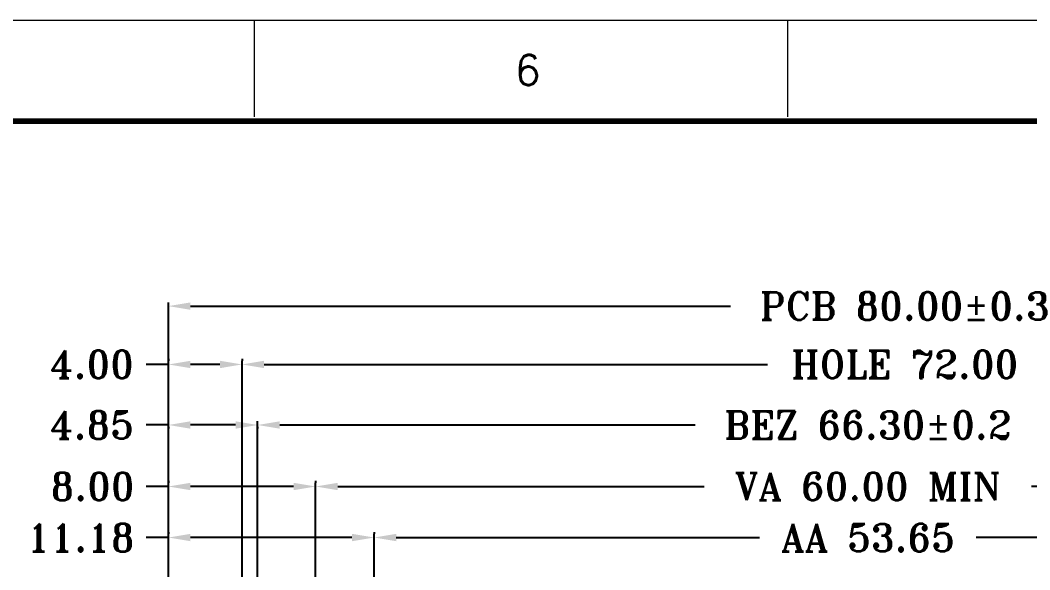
# Model space of a CAD drawing. Header units: millimetres. Extents: x 1251 to 1736, y 491 to 664.
# Drawn here: x 1302.8 to 1357.6, y 634.4 to 664.2 of the extents above; entities that cross this region are included whole.
import ezdxf

# ---------------------------------------------------------------- set-up
doc = ezdxf.new("R2010")
doc.units = ezdxf.units.MM
doc.header["$LTSCALE"] = 3
doc.layers.add('d', color=4, linetype='Continuous')
doc.layers.add('DIM', color=4, linetype='Continuous')
doc.styles.add('romans', font='romans.shx')
doc.styles.add('RT', font='ROMANT.SHX')
doc.dimstyles.new('ISO-25$0', dxfattribs={"dimtxt": 1.5, "dimasz": 1.2, "dimexe": 0.2, "dimexo": 0.3, "dimgap": 0.6, "dimtad": 0, "dimzin": 1, "dimdsep": 46, "dimtxsty": 'RT', "dimcen": 2.5, "dimadec": 0, "dimazin": 0, "dimtfac": 1, "dimtmove": 0, "dimatfit": 3, "dimfxl": 0.2, "dimarcsym": 0})

# ---------------------------------------------------------------- blocks, each defined once
blk = doc.blocks.new('*D13')
at = {"layer": 'Defpoints', "color": 0}
for p in [(1390.842, 648.685), (1310.842, 628.098), (1390.842, 628.098)]:
    blk.add_point(p, dxfattribs=at)
at = {"layer": 'DIM', "color": 0, "lineweight": -2}
for p, q in [((1310.842, 628.398), (1310.842, 648.885)), ((1312.042, 648.685), (1341.385, 648.685)), ((1389.642, 648.685), (1360.299, 648.685)), ((1390.842, 628.398), (1390.842, 648.885))]:
    blk.add_line(p, q, dxfattribs=at)
at = {"layer": 'DIM', "color": 0}
for points in [[(1312.042, 648.885), (1312.042, 648.485), (1310.842, 648.685)], [(1389.642, 648.885), (1389.642, 648.485), (1390.842, 648.685)]]:
    blk.add_solid(points, dxfattribs=at)
at = {"layer": 'DIM', "color": 0, "lineweight": 0, "insert": (1350.842, 648.685), "char_height": 1.5, "attachment_point": 5, "style": 'RT'}
blk.add_mtext('PCB 80.00%%P0.3', dxfattribs=at)
blk = doc.blocks.new('*D14')
at = {"layer": 'Defpoints', "color": 0}
for p in [(1381.992, 642.233), (1315.692, 620.798), (1381.992, 620.798)]:
    blk.add_point(p, dxfattribs=at)
at = {"layer": 'DIM', "color": 0, "lineweight": -2}
for p, q in [((1315.692, 621.098), (1315.692, 642.433)), ((1381.992, 621.098), (1381.992, 642.433)), ((1316.892, 642.233), (1339.456, 642.233)), ((1380.792, 642.233), (1358.228, 642.233))]:
    blk.add_line(p, q, dxfattribs=at)
at = {"layer": 'DIM', "color": 0}
for points in [[(1316.892, 642.433), (1316.892, 642.033), (1315.692, 642.233)], [(1380.792, 642.433), (1380.792, 642.033), (1381.992, 642.233)]]:
    blk.add_solid(points, dxfattribs=at)
at = {"layer": 'DIM', "color": 0, "lineweight": 0, "insert": (1348.842, 642.233), "char_height": 1.5, "attachment_point": 5, "style": 'RT'}
blk.add_mtext('BEZ 66.30%%P0.2', dxfattribs=at)
blk = doc.blocks.new('*D15')
at = {"layer": 'Defpoints', "color": 0}
for p in [(1378.842, 638.894), (1318.842, 615.798), (1378.842, 615.798)]:
    blk.add_point(p, dxfattribs=at)
at = {"layer": 'DIM', "color": 0, "lineweight": -2}
for p, q in [((1318.842, 616.098), (1318.842, 639.094)), ((1378.842, 616.098), (1378.842, 639.094)), ((1320.042, 638.894), (1339.956, 638.894)), ((1377.642, 638.894), (1357.728, 638.894))]:
    blk.add_line(p, q, dxfattribs=at)
at = {"layer": 'DIM', "color": 0}
for points in [[(1320.042, 639.094), (1320.042, 638.694), (1318.842, 638.894)], [(1377.642, 639.094), (1377.642, 638.694), (1378.842, 638.894)]]:
    blk.add_solid(points, dxfattribs=at)
at = {"layer": 'DIM', "color": 0, "lineweight": 0, "insert": (1348.842, 638.894), "char_height": 1.5, "attachment_point": 5, "style": 'RT'}
blk.add_mtext('VA 60.00 MIN', dxfattribs=at)
blk = doc.blocks.new('*D16')
at = {"layer": 'Defpoints', "color": 0}
for p in [(1375.667, 636.123), (1322.017, 615.623), (1375.667, 615.623)]:
    blk.add_point(p, dxfattribs=at)
at = {"layer": 'DIM', "color": 0, "lineweight": -2}
for p, q in [((1322.017, 615.923), (1322.017, 636.323)), ((1375.667, 615.923), (1375.667, 636.323)), ((1323.217, 636.123), (1342.956, 636.123)), ((1374.467, 636.123), (1354.728, 636.123))]:
    blk.add_line(p, q, dxfattribs=at)
at = {"layer": 'DIM', "color": 0}
for points in [[(1323.217, 636.323), (1323.217, 635.923), (1322.017, 636.123)], [(1374.467, 636.323), (1374.467, 635.923), (1375.667, 636.123)]]:
    blk.add_solid(points, dxfattribs=at)
at = {"layer": 'DIM', "color": 0, "lineweight": 0, "insert": (1348.842, 636.123), "char_height": 1.5, "attachment_point": 5, "style": 'RT'}
blk.add_mtext('AA 53.65', dxfattribs=at)
blk = doc.blocks.new('*D17')
at = {"layer": 'Defpoints', "color": 0}
for p in [(1386.842, 645.518), (1314.842, 624.098), (1386.842, 624.098)]:
    blk.add_point(p, dxfattribs=at)
at = {"layer": 'DIM', "color": 0, "lineweight": -2}
for p, q in [((1314.842, 624.398), (1314.842, 645.718)), ((1386.842, 624.398), (1386.842, 645.718)), ((1316.042, 645.518), (1343.385, 645.518)), ((1385.642, 645.518), (1358.299, 645.518))]:
    blk.add_line(p, q, dxfattribs=at)
at = {"layer": 'DIM', "color": 0}
for points in [[(1316.042, 645.718), (1316.042, 645.318), (1314.842, 645.518)], [(1385.642, 645.718), (1385.642, 645.318), (1386.842, 645.518)]]:
    blk.add_solid(points, dxfattribs=at)
at = {"layer": 'DIM', "color": 0, "lineweight": 0, "insert": (1350.842, 645.518), "char_height": 1.5, "attachment_point": 5, "style": 'RT'}
blk.add_mtext('HOLE 72.00', dxfattribs=at)
blk = doc.blocks.new('*D31')
at = {"layer": 'Defpoints', "color": 0}
for p in [(1310.842, 645.518), (1310.842, 645.518), (1314.842, 645.518)]:
    blk.add_point(p, dxfattribs=at)
at = {"layer": 'DIM', "color": 0, "lineweight": -2}
for p, q in [((1310.842, 645.818), (1310.842, 645.718)), ((1314.842, 645.818), (1314.842, 645.718)), ((1310.842, 645.518), (1309.642, 645.518)), ((1313.642, 645.518), (1312.042, 645.518))]:
    blk.add_line(p, q, dxfattribs=at)
at = {"layer": 'DIM', "color": 0}
for points in [[(1312.042, 645.718), (1312.042, 645.318), (1310.842, 645.518)], [(1313.642, 645.718), (1313.642, 645.318), (1314.842, 645.518)]]:
    blk.add_solid(points, dxfattribs=at)
at = {"layer": 'DIM', "color": 0, "lineweight": 0, "insert": (1306.685, 645.518), "char_height": 1.5, "attachment_point": 5, "style": 'RT'}
blk.add_mtext('4.00', dxfattribs=at)
blk = doc.blocks.new('*D32')
at = {"layer": 'Defpoints', "color": 0}
for p in [(1310.842, 642.433), (1315.692, 642.433), (1310.842, 642.233)]:
    blk.add_point(p, dxfattribs=at)
at = {"layer": 'DIM', "color": 0, "lineweight": -2}
for p, q in [((1310.842, 642.233), (1309.642, 642.233)), ((1310.842, 642.133), (1310.842, 642.033)), ((1314.492, 642.233), (1312.042, 642.233)), ((1315.692, 642.133), (1315.692, 642.033))]:
    blk.add_line(p, q, dxfattribs=at)
at = {"layer": 'DIM', "color": 0}
for points in [[(1312.042, 642.433), (1312.042, 642.033), (1310.842, 642.233)], [(1314.492, 642.433), (1314.492, 642.033), (1315.692, 642.233)]]:
    blk.add_solid(points, dxfattribs=at)
at = {"layer": 'DIM', "color": 0, "lineweight": 0, "insert": (1306.685, 642.233), "char_height": 1.5, "attachment_point": 5, "style": 'RT'}
blk.add_mtext('4.85', dxfattribs=at)
blk = doc.blocks.new('*D33')
at = {"layer": 'Defpoints', "color": 0}
for p in [(1310.842, 638.894), (1310.842, 638.894), (1318.842, 638.894)]:
    blk.add_point(p, dxfattribs=at)
at = {"layer": 'DIM', "color": 0, "lineweight": -2}
for p, q in [((1310.842, 639.194), (1310.842, 639.094)), ((1318.842, 639.194), (1318.842, 639.094)), ((1310.842, 638.894), (1309.642, 638.894)), ((1317.642, 638.894), (1312.042, 638.894))]:
    blk.add_line(p, q, dxfattribs=at)
at = {"layer": 'DIM', "color": 0}
for points in [[(1312.042, 639.094), (1312.042, 638.694), (1310.842, 638.894)], [(1317.642, 639.094), (1317.642, 638.694), (1318.842, 638.894)]]:
    blk.add_solid(points, dxfattribs=at)
at = {"layer": 'DIM', "color": 0, "lineweight": 0, "insert": (1306.72, 638.894), "char_height": 1.5, "attachment_point": 5, "style": 'RT'}
blk.add_mtext('8.00', dxfattribs=at)
blk = doc.blocks.new('*D34')
at = {"layer": 'Defpoints', "color": 0}
for p in [(1310.842, 636.123), (1310.842, 636.123), (1322.017, 636.123)]:
    blk.add_point(p, dxfattribs=at)
at = {"layer": 'DIM', "color": 0, "lineweight": -2}
for p, q in [((1310.842, 636.423), (1310.842, 636.323)), ((1322.017, 636.423), (1322.017, 636.323)), ((1310.842, 636.123), (1309.642, 636.123)), ((1320.817, 636.123), (1312.042, 636.123))]:
    blk.add_line(p, q, dxfattribs=at)
at = {"layer": 'DIM', "color": 0}
for points in [[(1312.042, 636.323), (1312.042, 635.923), (1310.842, 636.123)], [(1320.817, 636.323), (1320.817, 635.923), (1322.017, 636.123)]]:
    blk.add_solid(points, dxfattribs=at)
at = {"layer": 'DIM', "color": 0, "lineweight": 0, "insert": (1306.078, 636.123), "char_height": 1.5, "attachment_point": 5, "style": 'RT'}
blk.add_mtext('11.18', dxfattribs=at)

msp = doc.modelspace()

# ---------------------------------------------------------------- linework, layer by layer
at = {"layer": 'd', "color": 0, "lineweight": 0}
for p, q in [((1251.382, 664.206), (1496.565, 664.206)), ((1315.499, 664.206), (1315.499, 658.963)), ((1344.486, 664.206), (1344.486, 658.963))]:
    msp.add_line(p, q, dxfattribs=at)
at = {"layer": 'd', "color": 0, "lineweight": 0, "const_width": 0.322}
msp.add_lwpolyline([(1489.234, 658.725), (1257.555, 658.725), (1257.555, 496.321), (1489.234, 496.321), (1489.234, 658.725)], dxfattribs=at)

# ---------------------------------------------------------------- texts
at = {"layer": 'd', "color": 0, "lineweight": 0, "style": 'romans'}
msp.add_text('6', height=1.638, dxfattribs=at).set_placement((1329.665, 660.681))

# ---------------------------------------------------------------- dimensions: what is measured, and where the dimension line sits
at = {"layer": 'DIM', "lineweight": 0}
for base, p1, p2, text, picture, middle in [((1390.842, 648.685), (1310.842, 628.098), (1390.842, 628.098), 'PCB <>%%P0.3', '*D13', (1350.842, 648.685)), ((1386.842, 645.518), (1314.842, 624.098), (1386.842, 624.098), 'HOLE <>', '*D17', (1350.842, 645.518)), ((1381.992, 642.233), (1315.692, 620.798), (1381.992, 620.798), 'BEZ <>%%P0.2', '*D14', (1348.842, 642.233)), ((1378.842, 638.894), (1318.842, 615.798), (1378.842, 615.798), 'VA <> MIN', '*D15', (1348.842, 638.894)), ((1375.667, 636.123), (1322.017, 615.623), (1375.667, 615.623), 'AA <>', '*D16', (1348.842, 636.123))]:
    dim = msp.add_linear_dim(base=base, p1=p1, p2=p2, text=text, dimstyle='ISO-25$0', override={"dimfxl": 1.25}, dxfattribs=at)
    dim.commit()
    dim.dimension.update_dxf_attribs({"geometry": picture, "text_midpoint": middle})
for base, p1, p2, picture, middle in [((1310.842, 645.518), (1314.842, 645.518), (1310.842, 645.518), '*D31', (1306.685, 645.518)), ((1310.842, 642.233), (1315.692, 642.433), (1310.842, 642.433), '*D32', (1306.685, 642.233))]:
    dim = msp.add_linear_dim(base=base, p1=p1, p2=p2, dimstyle='ISO-25$0', override={"dimfxl": 1.25}, dxfattribs=at)
    dim.commit()
    dim.dimension.update_dxf_attribs({"geometry": picture, "text_midpoint": middle})
for base, p1, p2, picture, middle in [((1310.842, 638.894), (1318.842, 638.894), (1310.842, 638.894), '*D33', (1306.72, 638.894)), ((1310.841924209, 636.122836087), (1322.016924209, 636.122836087), (1310.841924209, 636.122836087), '*D34', (1306.077638494, 636.122836087))]:
    dim = msp.add_linear_dim(base=base, p1=p1, p2=p2, dimstyle='ISO-25$0', override={"dimfxl": 1.25}, dxfattribs=at)
    dim.commit()
    dim.dimension.update_dxf_attribs({"geometry": picture, "text_midpoint": middle, "dimtype": 160})

doc.saveas('drawing.dxf')
